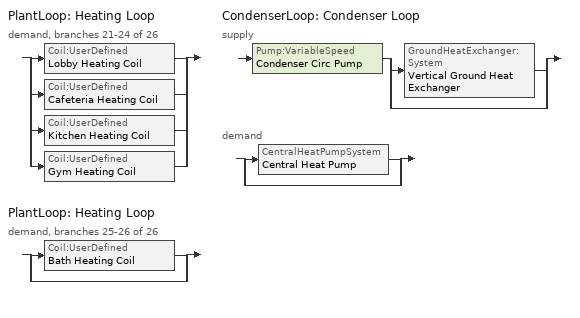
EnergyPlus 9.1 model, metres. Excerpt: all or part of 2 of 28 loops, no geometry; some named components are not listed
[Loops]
PlantLoop 'Heating Loop'
 demand, branches 21-24 of 26: split
  | Coil:UserDefined 'Lobby Heating Coil'
  | Coil:UserDefined 'Cafeteria Heating Coil'
  | Coil:UserDefined 'Kitchen Heating Coil'
  | Coil:UserDefined 'Gym Heating Coil'
PlantLoop 'Heating Loop'
 demand, branches 25-26 of 26: split
  | Coil:UserDefined 'Bath Heating Coil'
  | bypass
CondenserLoop 'Condenser Loop'
 supply: Pump:VariableSpeed 'Condenser Circ Pump' > split
  | GroundHeatExchanger:System 'Vertical Ground Heat Exchanger'
  | bypass
 demand: split
  | CentralHeatPumpSystem 'Central Heat Pump'
  | bypass
[Coil:UserDefined] Number of air connections=1; Plant connection is used=Yes
Name | Model setup and sizing program calling manager | Overall model simulation program calling manager
Bath Heating Coil | Bath Heating Coil Init Program Manager | Bath Heating Coil Model Program Manager
Cafeteria Heating Coil | Cafeteria Heating Coil Init Program Manager | Cafeteria Heating Coil Model Program Manager
Gym Heating Coil | Gym Heating Coil Init Program Manager | Gym Heating Coil Model Program Manager
Kitchen Heating Coil | Kitchen Heating Coil Init Program Manager | Kitchen Heating Coil Model Program Manager
Lobby Heating Coil | Lobby Heating Coil Init Program Manager | Lobby Heating Coil Model Program Manager
[CondenserEquipmentList]
Condenser Equipment: Vertical Ground Heat Exchanger, GroundHeatExchanger:System
[CondenserEquipmentOperationSchemes]
Condenser Loop Operation: Control scheme 1=Year Round Tower Operation; Control scheme 1 schedule=CyclingFanSch
[CondenserLoop]
Condenser Loop: Condenser equipment operation scheme=Condenser Loop Operation; Condenser loop volume=Autocalculate; Fluid type=Water; Load distribution scheme=SequentialLoad; Maximum loop flow rate=12345; Maximum loop temperature=80; Minimum loop flow rate=0; Minimum loop temperature=0
[EnergyManagementSystem:Actuator]
Name | Actuated component control type | Actuated component type | Actuated component unique
Bath_HWcoil_Air_MdotOut | Mass Flow Rate | Air Connection 1 | Bath Heating Coil
Bath_HWcoil_Air_Toutlet | Outlet Temperature | Air Connection 1 | Bath Heating Coil
Bath_HWcoil_Air_Woutlet | Outlet Humidity Ratio | Air Connection 1 | Bath Heating Coil
Bath_HWcoil_Mdot_Max | Maximum Mass Flow Rate | Plant Connection | Bath Heating Coil
Bath_HWcoil_Mdot_Min | Minimum Mass Flow Rate | Plant Connection | Bath Heating Coil
Bath_HWcoil_Water_DesignVdot; Bath_HWcoil_Water_MdotRequest | Design Volume Flow Rate | Plant Connection | Bath Heating Coil
Bath_HWcoil_Water_Toutlet | Outlet Temperature | Plant Connection | Bath Heating Coil
Cafeteria_HWcoil_Air_MdotOut | Mass Flow Rate | Air Connection 1 | Cafeteria Heating Coil
Cafeteria_HWcoil_Air_Tout | Outlet Temperature | Air Connection 1 | Cafeteria Heating Coil
Cafeteria_HWcoil_Air_Wout | Outlet Humidity Ratio | Air Connection 1 | Cafeteria Heating Coil
Cafeteria_HWcoil_Mdot_Max | Maximum Mass Flow Rate | Plant Connection | Cafeteria Heating Coil
Cafeteria_HWcoil_Mdot_Min | Minimum Mass Flow Rate | Plant Connection | Cafeteria Heating Coil
Cafeteria_HWcoil_Water_DesignVdot; Cafeteria_HWcoil_Water_MdotRequest | Design Volume Flow Rate | Plant Connection | Cafeteria Heating Coil
Cafeteria_HWcoil_Water_Tout | Outlet Temperature | Plant Connection | Cafeteria Heating Coil
Gym_HWcoil_Air_MdotOut | Mass Flow Rate | Air Connection 1 | Gym Heating Coil
Gym_HWcoil_Air_Tout | Outlet Temperature | Air Connection 1 | Gym Heating Coil
Gym_HWcoil_Air_Wout | Outlet Humidity Ratio | Air Connection 1 | Gym Heating Coil
Gym_HWcoil_Mdot_Max | Maximum Mass Flow Rate | Plant Connection | Gym Heating Coil
Gym_HWcoil_Mdot_Min | Minimum Mass Flow Rate | Plant Connection | Gym Heating Coil
Gym_HWcoil_Water_DesignVdot; Gym_HWcoil_Water_MdotRequest | Design Volume Flow Rate | Plant Connection | Gym Heating Coil
Gym_HWcoil_Water_Tout | Outlet Temperature | Plant Connection | Gym Heating Coil
Kitchen_HWcoil_Air_MdotOut | Mass Flow Rate | Air Connection 1 | Kitchen Heating Coil
Kitchen_HWcoil_Air_Tout | Outlet Temperature | Air Connection 1 | Kitchen Heating Coil
Kitchen_HWcoil_Air_Wout | Outlet Humidity Ratio | Air Connection 1 | Kitchen Heating Coil
Kitchen_HWcoil_Mdot_Max | Maximum Mass Flow Rate | Plant Connection | Kitchen Heating Coil
Kitchen_HWcoil_Mdot_Min | Minimum Mass Flow Rate | Plant Connection | Kitchen Heating Coil
Kitchen_HWcoil_Water_DesignVdot; Kitchen_HWcoil_Water_MdotRequest | Design Volume Flow Rate | Plant Connection | Kitchen Heating Coil
Kitchen_HWcoil_Water_Tout | Outlet Temperature | Plant Connection | Kitchen Heating Coil
Lobby_HWcoil_Air_MdotOut | Mass Flow Rate | Air Connection 1 | Lobby Heating Coil
Lobby_HWcoil_Air_Tout | Outlet Temperature | Air Connection 1 | Lobby Heating Coil
Lobby_HWcoil_Air_Wout | Outlet Humidity Ratio | Air Connection 1 | Lobby Heating Coil
Lobby_HWcoil_Mdot_Max | Maximum Mass Flow Rate | Plant Connection | Lobby Heating Coil
Lobby_HWcoil_Mdot_Min | Minimum Mass Flow Rate | Plant Connection | Lobby Heating Coil
Lobby_HWcoil_Water_DesignVdot; Lobby_HWcoil_Water_MdotRequest | Design Volume Flow Rate | Plant Connection | Lobby Heating Coil
Lobby_HWcoil_Water_Tout | Outlet Temperature | Plant Connection | Lobby Heating Coil
[EnergyManagementSystem:InternalVariable]
Name | Internal data index key | Internal data type
Bath_HWCoil_Air_Tinlet | Bath Heating Coil | Inlet Temperature for Air Connection 1
Bath_HWCoil_Air_Winlet | Bath Heating Coil | Inlet Humidity Ratio for Air Connection 1
Bath_HWCoil_Air_cp | Bath Heating Coil | Inlet Specific Heat for Air Connection 1
Bath_HWCoil_Air_rho | Bath Heating Coil | Inlet Density for Air Connection 1
Bath_HWCoil_Water_Tinlet | Bath Heating Coil | Inlet Temperature for Plant Connection
Bath_HWCoil_Water_cp | Bath Heating Coil | Inlet Specific Heat for Plant Connection
Bath_HWCoil_Water_rho | Bath Heating Coil | Inlet Density for Plant Connection
Cafeteria_HWCoil_Air_Tinlet | Cafeteria Heating Coil | Inlet Temperature for Air Connection 1
Cafeteria_HWCoil_Air_Winlet | Cafeteria Heating Coil | Inlet Humidity Ratio for Air Connection 1
Cafeteria_HWCoil_Air_cp | Cafeteria Heating Coil | Inlet Specific Heat for Air Connection 1
Cafeteria_HWCoil_Air_rho | Cafeteria Heating Coil | Inlet Density for Air Connection 1
Cafeteria_HWCoil_Water_Tinlet | Cafeteria Heating Coil | Inlet Temperature for Plant Connection
Cafeteria_HWCoil_Water_cp | Cafeteria Heating Coil | Inlet Specific Heat for Plant Connection
Cafeteria_HWCoil_Water_rho | Cafeteria Heating Coil | Inlet Density for Plant Connection
Gym_HWCoil_Air_Tinlet | Gym Heating Coil | Inlet Temperature for Air Connection 1
Gym_HWCoil_Air_Winlet | Gym Heating Coil | Inlet Humidity Ratio for Air Connection 1
Gym_HWCoil_Air_cp | Gym Heating Coil | Inlet Specific Heat for Air Connection 1
Gym_HWCoil_Air_rho | Gym Heating Coil | Inlet Density for Air Connection 1
Gym_HWCoil_Water_Tinlet | Gym Heating Coil | Inlet Temperature for Plant Connection
Gym_HWCoil_Water_cp | Gym Heating Coil | Inlet Specific Heat for Plant Connection
Gym_HWCoil_Water_rho | Gym Heating Coil | Inlet Density for Plant Connection
Kitchen_HWCoil_Air_Tinlet | Kitchen Heating Coil | Inlet Temperature for Air Connection 1
Kitchen_HWCoil_Air_Winlet | Kitchen Heating Coil | Inlet Humidity Ratio for Air Connection 1
Kitchen_HWCoil_Air_cp | Kitchen Heating Coil | Inlet Specific Heat for Air Connection 1
Kitchen_HWCoil_Air_rho | Kitchen Heating Coil | Inlet Density for Air Connection 1
Kitchen_HWCoil_Water_Tinlet | Kitchen Heating Coil | Inlet Temperature for Plant Connection
Kitchen_HWCoil_Water_cp | Kitchen Heating Coil | Inlet Specific Heat for Plant Connection
Kitchen_HWCoil_Water_rho | Kitchen Heating Coil | Inlet Density for Plant Connection
Lobby_HWCoil_Air_Tinlet | Lobby Heating Coil | Inlet Temperature for Air Connection 1
Lobby_HWCoil_Air_Winlet | Lobby Heating Coil | Inlet Humidity Ratio for Air Connection 1
Lobby_HWCoil_Air_cp | Lobby Heating Coil | Inlet Specific Heat for Air Connection 1
Lobby_HWCoil_Air_rho | Lobby Heating Coil | Inlet Density for Air Connection 1
Lobby_HWCoil_Water_Tinlet | Lobby Heating Coil | Inlet Temperature for Plant Connection
Lobby_HWCoil_Water_cp | Lobby Heating Coil | Inlet Specific Heat for Plant Connection
Lobby_HWCoil_Water_rho | Lobby Heating Coil | Inlet Density for Plant Connection
[EnergyManagementSystem:MeteredOutputVariable] End use category=HeatingCoils; Group type=System; Resource type=EnergyTransfer; Units=J; Update frequency=SystemTimestep
Name | Ems program or subroutine | Ems variable
Bath_H_Coil tot cool Energy | Bath_HWCoil_ModelOuput | Bath_HWcoil_tot_cool_Energy
Cafeteria_H_Coil tot cool Energy | Cafeteria_HWCoil_ModelOuput | Cafeteria_HWcoil_tot_cool_Energy
Gym_H_Coil tot cool Energy | Gym_HWCoil_ModelOuput | Gym_HWcoil_tot_cool_Energy
Kitchen_H_Coil tot cool Energy | Kitchen_HWCoil_ModelOuput | Kitchen_HWcoil_tot_cool_Energy
Lobby_H_Coil tot cool Energy | Lobby_HWCoil_ModelOuput | Lobby_HWcoil_tot_cool_Energy
[EnergyManagementSystem:OutputVariable] Type of data in variable=Averaged; Units=W; Update frequency=SystemTimestep
Name | Ems program or subroutine | Ems variable
Bath HW Coil Total Cooling Rate | Bath_HWCoil_ModelOuput | Bath_HWcoil_tot_cool_Power
Cafeteria HW Coil Total Cooling Rate | Cafeteria_HWCoil_ModelOuput | Cafeteria_HWcoil_tot_cool_Power
Gym HW Coil Total Cooling Rate | Gym_HWCoil_ModelOuput | Gym_HWcoil_tot_cool_Power
Kitchen HW Coil Total Cooling Rate | Kitchen_HWCoil_ModelOuput | Kitchen_HWcoil_tot_cool_Power
Lobby HW Coil Total Cooling Rate | Lobby_HWCoil_ModelOuput | Lobby_HWcoil_tot_cool_Power
[EnergyManagementSystem:Program]
Bath_HWCoil_ModelInput: Set Bath_HWCoil_Air_Mdot = 0.8*Bath_HWCoil_Air_rho*On_Off; Set Bath_HWcoil_Water_Mdot     = HeatingCoil_mcBath; Set Bath_HWCoil_Coil_Eff       = 0.7
Bath_HWCoil_ModelOuput: Set Bath_HWcoil_Water_MdotRequest = Bath_HWcoil_Water_Mdot; Set Bath_HWcoil_Air_Tout          = Bath_HWcoil_Air_Toutlet; Set Bath_HWcoil_Air_Wout          = Bath_HWcoil_Air_Woutlet; Set Bath_HWcoil_tot_cool_Power    = Bath_HWcoil_Tot_Cool_Power; Set Bath_HWcoil_tot_cool_Energy   = Bath_HWcoil_Tot_Cool_Power * SystemTimestep * 3600; Set Bath_HWcoil_Air_MdotOut       = Bath_HWcoil_Air_Mdot; Set Bath_HWcoil_Water_Tout        = Bath_HWcoil_Water_Toutlet
Bath_HW_Coil_Sim_Model: IF Bath_HWCoil_Air_Mdot == 0.0; SET Bath_HWCoil_Air_Toutlet = Bath_HWCoil_Air_Tinlet; SET Bath_HWCoil_Air_Woutlet = Bath_HWCoil_Air_Winlet; Set Bath_HWCoil_Air_MdotOut = Bath_HWCoil_Air_Mdot; Set Bath_HWCoil_tot_heat_Power = 0.0; Set Bath_HWCoil_Water_Toutlet = Bath_HWCoil_Water_Tinlet; RETURN; ENDIF; If Bath_HWcoil_Water_Mdot <= 0.0; SET Bath_HWcoil_Air_Toutlet = Bath_HWcoil_Air_Tinlet; SET Bath_HWcoil_Air_Woutlet = Bath_HWcoil_Air_Winlet; Set Bath_HWcoil_Air_MdotOut = Bath_HWcoil_Air_Mdot; Set Bath_HWcoil_tot_cool_Power = 0.0; Set Bath_HWcoil_Water_Toutlet = Bath_HWCoil_Acd * Bath_HWCoil_Water_Tout_internal + Bath_HWCoil_Bcd* ((Bath_HWCoil_UA/Bath_HWCoil_Water_cp) * Bath_HWCoil_Air_Toutlet); RETURN; ENDIF; Set AirIn_Enth     = @HFnTdbW Bath_HWCoil_Air_Tinlet Bath_HWCoil_Air_Winlet; Set AirOut_Enth_Limit = @HFnTdbW Bath_HWCoil_Water_Tinlet Bath_HWCoil_Air_Winlet; Set MaxQdot      = Bath_HWCoil_Coil_Eff * Bath_HWCoil_Air_Mdot * (AirOut_Enth_Limit - AirIn_Enth ); Set Air_HoutSP = @HFnTdbW Bath_HWCoil_Air_Tsp Bath_HWcoil_Air_Woutlet; Set Qdot_SP    = Bath_HWCoil_Air_Mdot * (Air_HoutSP - AirIn_Enth ); IF Qdot_SP > MaxQdot; Set Air_Hout = AirIn_Enth + (MaxQdot/Bath_HWCoil_Air_Mdot); ELSE; Set Air_Hout = Air_HoutSP; ENDIF; Set Real_Air_Hout = 1*Air_Hout; Set temp = Bath_HWCoil_Air_Toutlet; Set Bath_HWCoil_Air_Toutlet =  Bath_HWCoil_Asad * temp +Bath_HWCoil_Bsad* ( Bath_HWCoil_Water_Toutlet + Bath_HWCoil_InletCoeff*Bath_HWCoil_Air_Tinlet); IF  (Bath_HWCoil_Water_Mdot < Bath_HWCoil_Water_Mdot_Max); Set Bath_HWCoil_Water_Toutlet = Bath_HWCoil_Acd * Bath_HWCoil_Water_Tout_internal + Bath_HWCoil_Bcd * (Bath_HWCoil_Water_Mdot*(Bath_HWCoil_Water_Tinlet - Bath_HWCoil_Water_Tout_internal) + (Bath_HWCoil_UA/Bath_HWCoil_Water_cp) * temp ); ELSE; Set Bath_HWCoil_Water_Toutlet = Bath_HWCoil_Acd * Bath_HWCoil_Water_Tout_internal + Bath_HWCoil_Bcd * (Bath_HWCoil_Water_Mdot_Max*(Bath_HWCoil_Water_Tinlet - Bath_HWCoil_Water_Tout_internal) + (Bath_HWCoil_UA/Bath_HWCoil_Water_cp) * temp ); ENDIF; Set ActualQdot  = Bath_HWCoil_Air_Mdot * (AirIn_Enth   - Air_Hout); Set Bath_HWCoil_tot_heat_Power = ActualQdot
Bath_H_InitSimpleCoilModel: Set Bath_HWLoopExitTemp = 7.0; Set Bath_HWLoopDeltaTemp = 4.0; Set Bath_HWcoil_WATER_Mdot_Min = 0.0; Set Bath_HWcoil_WATER_Mdot_Max = 2; Set Ts = 60; Set Bath_HWCoil_U = 500; Set Bath_HWCoil_A = 5; Set Bath_HWCoil_UA = Bath_HWCoil_U*Bath_HWCoil_A; Set C_coil_air = 20000; Set C_coil_water = 400000; Set Asa = -1*(Bath_HWCoil_UA + 0.8*Bath_HWCoil_Air_rho*Bath_HWCoil_Air_cp)/(C_coil_air); Set Bsa = (Bath_HWCoil_UA)/(C_coil_air); Set Bath_HWCoil_Asad = @Exp (Asa * Ts ); Set Bath_HWCoil_Bsad =  ((Bath_HWCoil_Asad -1) * Bsa)/Asa; Set Ac = -1*(Bath_HWCoil_UA)/(C_coil_water); Set Bc = (Bath_HWcoil_Water_cp)/(C_coil_water); Set Bath_HWCoil_Acd = @Exp (Ac * Ts ); Set Bath_HWCoil_Bcd = ((Bath_HWCoil_Acd -1) * Bc)/Ac; SET Bath_HWCOIL_TOT_COOL_POWER    = 0; Set Bath_HWCoil_InletCoeff  = (0.8*Bath_HWCoil_Air_cp/Bath_HWCoil_UA)
Cafeteria_HWCoil_ModelInput: Set Cafeteria_HWCoil_Air_Mdot = 5*Cafeteria_HWCoil_Air_rho*On_Off; Set Cafeteria_HWcoil_Water_Mdot     = HeatingCoil_mcCafeteria; Set Cafeteria_HWCoil_Coil_Eff       = 0.7
Cafeteria_HWCoil_ModelOuput: Set Cafeteria_HWcoil_Water_MdotRequest = Cafeteria_HWcoil_Water_Mdot; Set Cafeteria_HWcoil_Air_Tout          = Cafeteria_HWcoil_Air_Toutlet; Set Cafeteria_HWcoil_Air_Wout          = Cafeteria_HWcoil_Air_Woutlet; Set Cafeteria_HWcoil_tot_cool_Power    = Cafeteria_HWcoil_Tot_Cool_Power; Set Cafeteria_HWcoil_tot_cool_Energy   = Cafeteria_HWcoil_Tot_Cool_Power * SystemTimestep * 3600; Set Cafeteria_HWcoil_Air_MdotOut       = Cafeteria_HWcoil_Air_Mdot; Set Cafeteria_HWcoil_Water_Tout        = Cafeteria_HWcoil_Water_Toutlet
Cafeteria_HW_Coil_Sim_Model: IF Cafeteria_HWCoil_Air_Mdot == 0.0; SET Cafeteria_HWCoil_Air_Toutlet = Cafeteria_HWCoil_Air_Tinlet; SET Cafeteria_HWCoil_Air_Woutlet = Cafeteria_HWCoil_Air_Winlet; Set Cafeteria_HWCoil_Air_MdotOut = Cafeteria_HWCoil_Air_Mdot; Set Cafeteria_HWCoil_tot_heat_Power = 0.0; Set Cafeteria_HWCoil_Water_Toutlet = Cafeteria_HWCoil_Water_Tinlet; RETURN; ENDIF; If Cafeteria_HWcoil_Water_Mdot <= 0.0; SET Cafeteria_HWcoil_Air_Toutlet = Cafeteria_HWcoil_Air_Tinlet; SET Cafeteria_HWcoil_Air_Woutlet = Cafeteria_HWcoil_Air_Winlet; Set Cafeteria_HWcoil_Air_MdotOut = Cafeteria_HWcoil_Air_Mdot; Set Cafeteria_HWcoil_tot_cool_Power = 0.0; Set Cafeteria_HWcoil_Water_Toutlet = Cafeteria_HWCoil_Acd * Cafeteria_HWCoil_Water_Tout_internal + Cafeteria_HWCoil_Bcd* ((Cafeteria_HWCoil_UA/Cafeteria_HWCoil_Water_cp) * Cafeteria_HWCoil_Air_Toutlet); RETURN; ENDIF; Set AirIn_Enth     = @HFnTdbW Cafeteria_HWCoil_Air_Tinlet Cafeteria_HWCoil_Air_Winlet; Set AirOut_Enth_Limit = @HFnTdbW Cafeteria_HWCoil_Water_Tinlet Cafeteria_HWCoil_Air_Winlet; Set MaxQdot      = Cafeteria_HWCoil_Coil_Eff * Cafeteria_HWCoil_Air_Mdot * (AirOut_Enth_Limit - AirIn_Enth ); Set Air_HoutSP = @HFnTdbW Cafeteria_HWCoil_Air_Tsp Cafeteria_HWcoil_Air_Woutlet; Set Qdot_SP    = Cafeteria_HWCoil_Air_Mdot * (Air_HoutSP - AirIn_Enth ); IF Qdot_SP > MaxQdot; Set Air_Hout = AirIn_Enth + (MaxQdot/Cafeteria_HWCoil_Air_Mdot); ELSE; Set Air_Hout = Air_HoutSP; ENDIF; Set Real_Air_Hout = 1*Air_Hout; Set temp = Cafeteria_HWCoil_Air_Toutlet; Set Cafeteria_HWCoil_Air_Toutlet =  Cafeteria_HWCoil_Asad * temp +Cafeteria_HWCoil_Bsad* ( Cafeteria_HWCoil_Water_Toutlet + Cafeteria_HWCoil_InletCoeff*Cafeteria_HWCoil_Air_Tinlet); IF  (Cafeteria_HWCoil_Water_Mdot < Cafeteria_HWCoil_Water_Mdot_Max); Set Cafeteria_HWCoil_Water_Toutlet = Cafeteria_HWCoil_Acd * Cafeteria_HWCoil_Water_Tout_internal + Cafeteria_HWCoil_Bcd * (Cafeteria_HWCoil_Water_Mdot*(Cafeteria_HWCoil_Water_Tinlet - Cafeteria_HWCoil_Water_Tout_internal) + (Cafeteria_HWCoil_UA/Cafeteria_HWCoil_Water_cp) * temp ); ELSE; Set Cafeteria_HWCoil_Water_Toutlet = Cafeteria_HWCoil_Acd * Cafeteria_HWCoil_Water_Tout_internal + Cafeteria_HWCoil_Bcd * (Cafeteria_HWCoil_Water_Mdot_Max*(Cafeteria_HWCoil_Water_Tinlet - Cafeteria_HWCoil_Water_Tout_internal) + (Cafeteria_HWCoil_UA/Cafeteria_HWCoil_Water_cp) * temp ); ENDIF; Set ActualQdot  = Cafeteria_HWCoil_Air_Mdot * (AirIn_Enth   - Air_Hout); Set Cafeteria_HWCoil_tot_heat_Power = ActualQdot
Cafeteria_H_InitSimpleCoilModel: Set Cafeteria_HWLoopExitTemp = 7.0; Set Cafeteria_HWLoopDeltaTemp = 4.0; Set Cafeteria_HWcoil_WATER_Mdot_Min = 0.0; Set Cafeteria_HWcoil_WATER_Mdot_Max = 2; Set Ts = 60; Set Cafeteria_HWCoil_U = 500; Set Cafeteria_HWCoil_A = 8; Set Cafeteria_HWCoil_UA = Cafeteria_HWCoil_U*Cafeteria_HWCoil_A; Set C_coil_air = 20000; Set C_coil_water = 400000; Set Asa = -1*(Cafeteria_HWCoil_UA + 5*Cafeteria_HWCoil_Air_rho*Cafeteria_HWCoil_Air_cp)/(C_coil_air); Set Bsa = (Cafeteria_HWCoil_UA)/(C_coil_air); Set Cafeteria_HWCoil_Asad = @Exp (Asa * Ts ); Set Cafeteria_HWCoil_Bsad =  ((Cafeteria_HWCoil_Asad -1) * Bsa)/Asa; Set Ac = -1*(Cafeteria_HWCoil_UA)/(C_coil_water); Set Bc = (Cafeteria_HWcoil_Water_cp)/(C_coil_water); Set Cafeteria_HWCoil_Acd = @Exp (Ac * Ts ); Set Cafeteria_HWCoil_Bcd = ((Cafeteria_HWCoil_Acd -1) * Bc)/Ac; SET Cafeteria_HWCOIL_TOT_COOL_POWER    = 0; Set Cafeteria_HWCoil_InletCoeff  = (5*Cafeteria_HWCoil_Air_cp/Cafeteria_HWCoil_UA)
Gym_HWCoil_ModelInput: Set Gym_HWCoil_Air_Mdot = 3*Gym_HWCoil_Air_rho*On_Off; Set Gym_HWcoil_Water_Mdot     = HeatingCoil_mcGym; Set Gym_HWCoil_Coil_Eff       = 0.7
Gym_HWCoil_ModelOuput: Set Gym_HWcoil_Water_MdotRequest = Gym_HWcoil_Water_Mdot; Set Gym_HWcoil_Air_Tout          = Gym_HWcoil_Air_Toutlet; Set Gym_HWcoil_Air_Wout          = Gym_HWcoil_Air_Woutlet; Set Gym_HWcoil_tot_cool_Power    = Gym_HWcoil_Tot_Cool_Power; Set Gym_HWcoil_tot_cool_Energy   = Gym_HWcoil_Tot_Cool_Power * SystemTimestep * 3600; Set Gym_HWcoil_Air_MdotOut       = Gym_HWcoil_Air_Mdot; Set Gym_HWcoil_Water_Tout        = Gym_HWcoil_Water_Toutlet
Gym_HW_Coil_Sim_Model: IF Gym_HWCoil_Air_Mdot == 0.0; SET Gym_HWCoil_Air_Toutlet = Gym_HWCoil_Air_Tinlet; SET Gym_HWCoil_Air_Woutlet = Gym_HWCoil_Air_Winlet; Set Gym_HWCoil_Air_MdotOut = Gym_HWCoil_Air_Mdot; Set Gym_HWCoil_tot_heat_Power = 0.0; Set Gym_HWCoil_Water_Toutlet = Gym_HWCoil_Water_Tinlet; RETURN; ENDIF; If Gym_HWcoil_Water_Mdot <= 0.0; SET Gym_HWcoil_Air_Toutlet = Gym_HWcoil_Air_Tinlet; SET Gym_HWcoil_Air_Woutlet = Gym_HWcoil_Air_Winlet; Set Gym_HWcoil_Air_MdotOut = Gym_HWcoil_Air_Mdot; Set Gym_HWcoil_tot_cool_Power = 0.0; Set Gym_HWcoil_Water_Toutlet = Gym_HWCoil_Acd * Gym_HWCoil_Water_Tout_internal + Gym_HWCoil_Bcd* ((Gym_HWCoil_UA/Gym_HWCoil_Water_cp) * Gym_HWCoil_Air_Toutlet); RETURN; ENDIF; Set AirIn_Enth     = @HFnTdbW Gym_HWCoil_Air_Tinlet Gym_HWCoil_Air_Winlet; Set AirOut_Enth_Limit = @HFnTdbW Gym_HWCoil_Water_Tinlet Gym_HWCoil_Air_Winlet; Set MaxQdot      = Gym_HWCoil_Coil_Eff * Gym_HWCoil_Air_Mdot * (AirOut_Enth_Limit - AirIn_Enth ); Set Air_HoutSP = @HFnTdbW Gym_HWCoil_Air_Tsp Gym_HWcoil_Air_Woutlet; Set Qdot_SP    = Gym_HWCoil_Air_Mdot * (Air_HoutSP - AirIn_Enth ); IF Qdot_SP > MaxQdot; Set Air_Hout = AirIn_Enth + (MaxQdot/Gym_HWCoil_Air_Mdot); ELSE; Set Air_Hout = Air_HoutSP; ENDIF; Set Real_Air_Hout = 1*Air_Hout; Set temp = Gym_HWCoil_Air_Toutlet; Set Gym_HWCoil_Air_Toutlet =  Gym_HWCoil_Asad * temp +Gym_HWCoil_Bsad* ( Gym_HWCoil_Water_Toutlet + Gym_HWCoil_InletCoeff*Gym_HWCoil_Air_Tinlet); IF  (Gym_HWCoil_Water_Mdot < Gym_HWCoil_Water_Mdot_Max); Set Gym_HWCoil_Water_Toutlet = Gym_HWCoil_Acd * Gym_HWCoil_Water_Tout_internal + Gym_HWCoil_Bcd * (Gym_HWCoil_Water_Mdot*(Gym_HWCoil_Water_Tinlet - Gym_HWCoil_Water_Tout_internal) + (Gym_HWCoil_UA/Gym_HWCoil_Water_cp) * temp ); ELSE; Set Gym_HWCoil_Water_Toutlet = Gym_HWCoil_Acd * Gym_HWCoil_Water_Tout_internal + Gym_HWCoil_Bcd * (Gym_HWCoil_Water_Mdot_Max*(Gym_HWCoil_Water_Tinlet - Gym_HWCoil_Water_Tout_internal) + (Gym_HWCoil_UA/Gym_HWCoil_Water_cp) * temp ); ENDIF; Set ActualQdot  = Gym_HWCoil_Air_Mdot * (AirIn_Enth   - Air_Hout); Set Gym_HWCoil_tot_heat_Power = ActualQdot
Gym_H_InitSimpleCoilModel: Set Gym_HWLoopExitTemp = 7.0; Set Gym_HWLoopDeltaTemp = 4.0; Set Gym_HWcoil_WATER_Mdot_Min = 0.0; Set Gym_HWcoil_WATER_Mdot_Max = 2; Set Ts = 60; Set Gym_HWCoil_U = 500; Set Gym_HWCoil_A = 3.5; Set Gym_HWCoil_UA = Gym_HWCoil_U*Gym_HWCoil_A; Set C_coil_air = 20000; Set C_coil_water = 400000; Set Asa = -1*(Gym_HWCoil_UA + 3*Gym_HWCoil_Air_rho*Gym_HWCoil_Air_cp)/(C_coil_air); Set Bsa = (Gym_HWCoil_UA)/(C_coil_air); Set Gym_HWCoil_Asad = @Exp (Asa * Ts ); Set Gym_HWCoil_Bsad =  ((Gym_HWCoil_Asad -1) * Bsa)/Asa; Set Ac = -1*(Gym_HWCoil_UA)/(C_coil_water); Set Bc = (Gym_HWcoil_Water_cp)/(C_coil_water); Set Gym_HWCoil_Acd = @Exp (Ac * Ts ); Set Gym_HWCoil_Bcd = ((Gym_HWCoil_Acd -1) * Bc)/Ac; SET Gym_HWCOIL_TOT_COOL_POWER    = 0; Set Gym_HWCoil_InletCoeff  = (3*Gym_HWCoil_Air_cp/Gym_HWCoil_UA)
Kitchen_HWCoil_ModelInput: Set Kitchen_HWCoil_Air_Mdot = 2.5*Kitchen_HWCoil_Air_rho*On_Off; Set Kitchen_HWcoil_Water_Mdot     = HeatingCoil_mcKitchen; Set Kitchen_HWCoil_Coil_Eff       = 0.7
Kitchen_HWCoil_ModelOuput: Set Kitchen_HWcoil_Water_MdotRequest = Kitchen_HWcoil_Water_Mdot; Set Kitchen_HWcoil_Air_Tout          = Kitchen_HWcoil_Air_Toutlet; Set Kitchen_HWcoil_Air_Wout          = Kitchen_HWcoil_Air_Woutlet; Set Kitchen_HWcoil_tot_cool_Power    = Kitchen_HWcoil_Tot_Cool_Power; Set Kitchen_HWcoil_tot_cool_Energy   = Kitchen_HWcoil_Tot_Cool_Power * SystemTimestep * 3600; Set Kitchen_HWcoil_Air_MdotOut       = Kitchen_HWcoil_Air_Mdot; Set Kitchen_HWcoil_Water_Tout        = Kitchen_HWcoil_Water_Toutlet
Kitchen_HW_Coil_Sim_Model: IF Kitchen_HWCoil_Air_Mdot == 0.0; SET Kitchen_HWCoil_Air_Toutlet = Kitchen_HWCoil_Air_Tinlet; SET Kitchen_HWCoil_Air_Woutlet = Kitchen_HWCoil_Air_Winlet; Set Kitchen_HWCoil_Air_MdotOut = Kitchen_HWCoil_Air_Mdot; Set Kitchen_HWCoil_tot_heat_Power = 0.0; Set Kitchen_HWCoil_Water_Toutlet = Kitchen_HWCoil_Water_Tinlet; RETURN; ENDIF; If Kitchen_HWcoil_Water_Mdot <= 0.0; SET Kitchen_HWcoil_Air_Toutlet = Kitchen_HWcoil_Air_Tinlet; SET Kitchen_HWcoil_Air_Woutlet = Kitchen_HWcoil_Air_Winlet; Set Kitchen_HWcoil_Air_MdotOut = Kitchen_HWcoil_Air_Mdot; Set Kitchen_HWcoil_tot_cool_Power = 0.0; Set Kitchen_HWcoil_Water_Toutlet = Kitchen_HWCoil_Acd * Kitchen_HWCoil_Water_Tout_internal + Kitchen_HWCoil_Bcd* ((Kitchen_HWCoil_UA/Kitchen_HWCoil_Water_cp) * Kitchen_HWCoil_Air_Toutlet); RETURN; ENDIF; Set AirIn_Enth     = @HFnTdbW Kitchen_HWCoil_Air_Tinlet Kitchen_HWCoil_Air_Winlet; Set AirOut_Enth_Limit = @HFnTdbW Kitchen_HWCoil_Water_Tinlet Kitchen_HWCoil_Air_Winlet; Set MaxQdot      = Kitchen_HWCoil_Coil_Eff * Kitchen_HWCoil_Air_Mdot * (AirOut_Enth_Limit - AirIn_Enth ); Set Air_HoutSP = @HFnTdbW Kitchen_HWCoil_Air_Tsp Kitchen_HWcoil_Air_Woutlet; Set Qdot_SP    = Kitchen_HWCoil_Air_Mdot * (Air_HoutSP - AirIn_Enth ); IF Qdot_SP > MaxQdot; Set Air_Hout = AirIn_Enth + (MaxQdot/Kitchen_HWCoil_Air_Mdot); ELSE; Set Air_Hout = Air_HoutSP; ENDIF; Set Real_Air_Hout = 1*Air_Hout; Set temp = Kitchen_HWCoil_Air_Toutlet; Set Kitchen_HWCoil_Air_Toutlet =  Kitchen_HWCoil_Asad * temp +Kitchen_HWCoil_Bsad* ( Kitchen_HWCoil_Water_Toutlet + Kitchen_HWCoil_InletCoeff*Kitchen_HWCoil_Air_Tinlet); IF  (Kitchen_HWCoil_Water_Mdot < Kitchen_HWCoil_Water_Mdot_Max); Set Kitchen_HWCoil_Water_Toutlet = Kitchen_HWCoil_Acd * Kitchen_HWCoil_Water_Tout_internal + Kitchen_HWCoil_Bcd * (Kitchen_HWCoil_Water_Mdot*(Kitchen_HWCoil_Water_Tinlet - Kitchen_HWCoil_Water_Tout_internal) + (Kitchen_HWCoil_UA/Kitchen_HWCoil_Water_cp) * temp ); ELSE; Set Kitchen_HWCoil_Water_Toutlet = Kitchen_HWCoil_Acd * Kitchen_HWCoil_Water_Tout_internal + Kitchen_HWCoil_Bcd * (Kitchen_HWCoil_Water_Mdot_Max*(Kitchen_HWCoil_Water_Tinlet - Kitchen_HWCoil_Water_Tout_internal) + (Kitchen_HWCoil_UA/Kitchen_HWCoil_Water_cp) * temp ); ENDIF; Set ActualQdot  = Kitchen_HWCoil_Air_Mdot * (AirIn_Enth   - Air_Hout); Set Kitchen_HWCoil_tot_heat_Power = ActualQdot
Kitchen_H_InitSimpleCoilModel: Set Kitchen_HWLoopExitTemp = 7.0; Set Kitchen_HWLoopDeltaTemp = 4.0; Set Kitchen_HWcoil_WATER_Mdot_Min = 0.0; Set Kitchen_HWcoil_WATER_Mdot_Max = 2; Set Ts = 60; Set Kitchen_HWCoil_U = 500; Set Kitchen_HWCoil_A = 4; Set Kitchen_HWCoil_UA = Kitchen_HWCoil_U*Kitchen_HWCoil_A; Set C_coil_air = 20000; Set C_coil_water = 400000; Set Asa = -1*(Kitchen_HWCoil_UA + 2.5*Kitchen_HWCoil_Air_rho*Kitchen_HWCoil_Air_cp)/(C_coil_air); Set Bsa = (Kitchen_HWCoil_UA)/(C_coil_air); Set Kitchen_HWCoil_Asad = @Exp (Asa * Ts ); Set Kitchen_HWCoil_Bsad =  ((Kitchen_HWCoil_Asad -1) * Bsa)/Asa; Set Ac = -1*(Kitchen_HWCoil_UA)/(C_coil_water); Set Bc = (Kitchen_HWcoil_Water_cp)/(C_coil_water); Set Kitchen_HWCoil_Acd = @Exp (Ac * Ts ); Set Kitchen_HWCoil_Bcd = ((Kitchen_HWCoil_Acd -1) * Bc)/Ac; SET Kitchen_HWCOIL_TOT_COOL_POWER    = 0; Set Kitchen_HWCoil_InletCoeff  = (2.5*Kitchen_HWCoil_Air_cp/Kitchen_HWCoil_UA)
Lobby_HWCoil_ModelInput: Set Lobby_HWCoil_Air_Mdot = 0.75*Lobby_HWCoil_Air_rho*On_Off; Set Lobby_HWcoil_Water_Mdot     = HeatingCoil_mcLobby; Set Lobby_HWCoil_Coil_Eff       = 0.7
Lobby_HWCoil_ModelOuput: Set Lobby_HWcoil_Water_MdotRequest = Lobby_HWcoil_Water_Mdot; Set Lobby_HWcoil_Air_Tout          = Lobby_HWcoil_Air_Toutlet; Set Lobby_HWcoil_Air_Wout          = Lobby_HWcoil_Air_Woutlet; Set Lobby_HWcoil_tot_cool_Power    = Lobby_HWcoil_Tot_Cool_Power; Set Lobby_HWcoil_tot_cool_Energy   = Lobby_HWcoil_Tot_Cool_Power * SystemTimestep * 3600; Set Lobby_HWcoil_Air_MdotOut       = Lobby_HWcoil_Air_Mdot; Set Lobby_HWcoil_Water_Tout        = Lobby_HWcoil_Water_Toutlet
Lobby_HW_Coil_Sim_Model: IF Lobby_HWCoil_Air_Mdot == 0.0; SET Lobby_HWCoil_Air_Toutlet = Lobby_HWCoil_Air_Tinlet; SET Lobby_HWCoil_Air_Woutlet = Lobby_HWCoil_Air_Winlet; Set Lobby_HWCoil_Air_MdotOut = Lobby_HWCoil_Air_Mdot; Set Lobby_HWCoil_tot_heat_Power = 0.0; Set Lobby_HWCoil_Water_Toutlet = Lobby_HWCoil_Water_Tinlet; RETURN; ENDIF; If Lobby_HWcoil_Water_Mdot <= 0.0; SET Lobby_HWcoil_Air_Toutlet = Lobby_HWcoil_Air_Tinlet; SET Lobby_HWcoil_Air_Woutlet = Lobby_HWcoil_Air_Winlet; Set Lobby_HWcoil_Air_MdotOut = Lobby_HWcoil_Air_Mdot; Set Lobby_HWcoil_tot_cool_Power = 0.0; Set Lobby_HWcoil_Water_Toutlet = Lobby_HWCoil_Acd * Lobby_HWCoil_Water_Tout_internal + Lobby_HWCoil_Bcd* ((Lobby_HWCoil_UA/Lobby_HWCoil_Water_cp) * Lobby_HWCoil_Air_Toutlet); RETURN; ENDIF; Set AirIn_Enth     = @HFnTdbW Lobby_HWCoil_Air_Tinlet Lobby_HWCoil_Air_Winlet; Set AirOut_Enth_Limit = @HFnTdbW Lobby_HWCoil_Water_Tinlet Lobby_HWCoil_Air_Winlet; Set MaxQdot      = Lobby_HWCoil_Coil_Eff * Lobby_HWCoil_Air_Mdot * (AirOut_Enth_Limit - AirIn_Enth ); Set Air_HoutSP = @HFnTdbW Lobby_HWCoil_Air_Tsp Lobby_HWcoil_Air_Woutlet; Set Qdot_SP    = Lobby_HWCoil_Air_Mdot * (Air_HoutSP - AirIn_Enth ); IF Qdot_SP > MaxQdot; Set Air_Hout = AirIn_Enth + (MaxQdot/Lobby_HWCoil_Air_Mdot); ELSE; Set Air_Hout = Air_HoutSP; ENDIF; Set Real_Air_Hout = 1*Air_Hout; Set temp = Lobby_HWCoil_Air_Toutlet; Set Lobby_HWCoil_Air_Toutlet =  Lobby_HWCoil_Asad * temp +Lobby_HWCoil_Bsad* ( Lobby_HWCoil_Water_Toutlet + Lobby_HWCoil_InletCoeff*Lobby_HWCoil_Air_Tinlet); IF  (Lobby_HWCoil_Water_Mdot < Lobby_HWCoil_Water_Mdot_Max); Set Lobby_HWCoil_Water_Toutlet = Lobby_HWCoil_Acd * Lobby_HWCoil_Water_Tout_internal + Lobby_HWCoil_Bcd * (Lobby_HWCoil_Water_Mdot*(Lobby_HWCoil_Water_Tinlet - Lobby_HWCoil_Water_Tout_internal) + (Lobby_HWCoil_UA/Lobby_HWCoil_Water_cp) * temp ); ELSE; Set Lobby_HWCoil_Water_Toutlet = Lobby_HWCoil_Acd * Lobby_HWCoil_Water_Tout_internal + Lobby_HWCoil_Bcd * (Lobby_HWCoil_Water_Mdot_Max*(Lobby_HWCoil_Water_Tinlet - Lobby_HWCoil_Water_Tout_internal) + (Lobby_HWCoil_UA/Lobby_HWCoil_Water_cp) * temp ); ENDIF; Set ActualQdot  = Lobby_HWCoil_Air_Mdot * (AirIn_Enth   - Air_Hout); Set Lobby_HWCoil_tot_heat_Power = ActualQdot
Lobby_H_InitSimpleCoilModel: Set Lobby_HWLoopExitTemp = 7.0; Set Lobby_HWLoopDeltaTemp = 4.0; Set Lobby_HWcoil_WATER_Mdot_Min = 0.0; Set Lobby_HWcoil_WATER_Mdot_Max = 2; Set Ts = 60; Set Lobby_HWCoil_U = 500; Set Lobby_HWCoil_A = 5; Set Lobby_HWCoil_UA = Lobby_HWCoil_U*Lobby_HWCoil_A; Set C_coil_air = 20000; Set C_coil_water = 400000; Set Asa = -1*(Lobby_HWCoil_UA + 0.75*Lobby_HWCoil_Air_rho*Lobby_HWCoil_Air_cp)/(C_coil_air); Set Bsa = (Lobby_HWCoil_UA)/(C_coil_air); Set Lobby_HWCoil_Asad = @Exp (Asa * Ts ); Set Lobby_HWCoil_Bsad =  ((Lobby_HWCoil_Asad -1) * Bsa)/Asa; Set Ac = -1*(Lobby_HWCoil_UA)/(C_coil_water); Set Bc = (Lobby_HWcoil_Water_cp)/(C_coil_water); Set Lobby_HWCoil_Acd = @Exp (Ac * Ts ); Set Lobby_HWCoil_Bcd = ((Lobby_HWCoil_Acd -1) * Bc)/Ac; SET Lobby_HWCOIL_TOT_COOL_POWER    = 0; Set Lobby_HWCoil_InletCoeff  = (0.75*Lobby_HWCoil_Air_cp/Lobby_HWCoil_UA)
[EnergyManagementSystem:ProgramCallingManager]
Bath Heating Coil Init Program Manager: BeginNewEnvironment; Bath_H_InitSimpleCoilModel
Bath Heating Coil Model Program Manager: UserDefinedComponentModel; Bath_HWCoil_ModelInput; Bath_HW_Coil_Sim_Model; Bath_HWCoil_ModelOuput
Cafeteria Heating Coil Init Program Manager: BeginNewEnvironment; Cafeteria_H_InitSimpleCoilModel
Cafeteria Heating Coil Model Program Manager: UserDefinedComponentModel; Cafeteria_HWCoil_ModelInput; Cafeteria_HW_Coil_Sim_Model; Cafeteria_HWCoil_ModelOuput
Gym Heating Coil Init Program Manager: BeginNewEnvironment; Gym_H_InitSimpleCoilModel
Gym Heating Coil Model Program Manager: UserDefinedComponentModel; Gym_HWCoil_ModelInput; Gym_HW_Coil_Sim_Model; Gym_HWCoil_ModelOuput
Kitchen Heating Coil Init Program Manager: BeginNewEnvironment; Kitchen_H_InitSimpleCoilModel
Kitchen Heating Coil Model Program Manager: UserDefinedComponentModel; Kitchen_HWCoil_ModelInput; Kitchen_HW_Coil_Sim_Model; Kitchen_HWCoil_ModelOuput
Lobby Heating Coil Init Program Manager: BeginNewEnvironment; Lobby_H_InitSimpleCoilModel
Lobby Heating Coil Model Program Manager: UserDefinedComponentModel; Lobby_HWCoil_ModelInput; Lobby_HW_Coil_Sim_Model; Lobby_HWCoil_ModelOuput
[EnergyManagementSystem:Sensor] Output variable or output meter=System Node Temperature
Name | Output variable or output meter index key
Bath_HWCoil_Water_Tout_internal | Bath AHU Water to Air Heat Pump Source Side2 Outlet Node
Cafeteria_HWCoil_Water_Tout_internal | Cafeteria AHU Water to Air Heat Pump Source Side2 Outlet Node
Gym_HWCoil_Water_Tout_internal | Gym AHU Water to Air Heat Pump Source Side2 Outlet Node
Kitchen_HWCoil_Water_Tout_internal | Kitchen AHU Water to Air Heat Pump Source Side2 Outlet Node
Lobby_HWCoil_Water_Tout_internal | Lobby AHU Water to Air Heat Pump Source Side2 Outlet Node
[PlantEquipmentOperation:CoolingLoad]
Year Round Tower Operation: Load range 1 lower limit=0; Load range 1 upper limit=90000000; Range 1 equipment list=Condenser Equipment
[Pump:VariableSpeed]
Condenser Circ Pump: Design maximum flow rate=0.012345; Design minimum flow rate=0; Design power consumption=8000; Design pump head=550000; Fraction of motor inefficiencies to fluid stream=0; Motor efficiency=0.87; Pump control type=Intermittent; Coefficient 1 of the part load performance curve=0; Coefficient 2 of the part load performance curve=1; Coefficient 3 of the part load performance curve=0; Coefficient 4 of the part load performance curve=0
[SetpointManager:Scheduled]
Condenser Loop Setpoint Manager: Control variable=Temperature; Schedule=Condenser Loop Temp Schedule; Setpoint node or nodelist=GHE Inlet Node
[Schedule:Compact]
Condenser Loop Temp Schedule: Through: 1/31, For: AllDays, Until: 24:00, 25, Through: 10/31, For: AllDays, Until: 24:00, 25, Through: 12/31, For: AllDays, Until: 24:00, 25
CyclingFanSch: Through: 12/31, For: AllDays, Until: 24:00, 1
